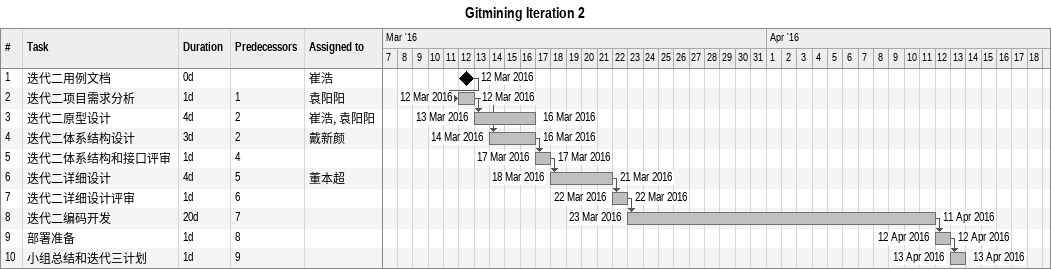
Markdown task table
Gitmining Iteration 2

| ID | Task | Duration | Start | Finish | Predecessors | Resources |
|---|---|---|---|---|---|---|
| 1 | 迭代二用例文档 | 0d | 2016-03-12 | 2016-03-12 |  | 崔浩 |
| 2 | 迭代二项目需求分析 | 1d | 2016-03-12 | 2016-03-12 | 1 | 袁阳阳 |
| 3 | 迭代二原型设计 | 4d | 2016-03-13 | 2016-03-16 | 2 | 崔浩, 袁阳阳 |
| 4 | 迭代二体系结构设计 | 3d | 2016-03-14 | 2016-03-16 | 2 | 戴新颜 |
| 5 | 迭代二体系结构和接口评审 | 1d | 2016-03-17 | 2016-03-17 | 4 |  |
| 6 | 迭代二详细设计 | 4d | 2016-03-18 | 2016-03-21 | 5 | 董本超 |
| 7 | 迭代二详细设计评审 | 1d | 2016-03-22 | 2016-03-22 | 6 |  |
| 8 | 迭代二编码开发 | 20d | 2016-03-23 | 2016-04-11 | 7 |  |
| 9 | 部署准备 | 1d | 2016-04-12 | 2016-04-12 | 8 |  |
| 10 | 小组总结和迭代三计划 | 1d | 2016-04-13 | 2016-04-13 | 9 |  |
